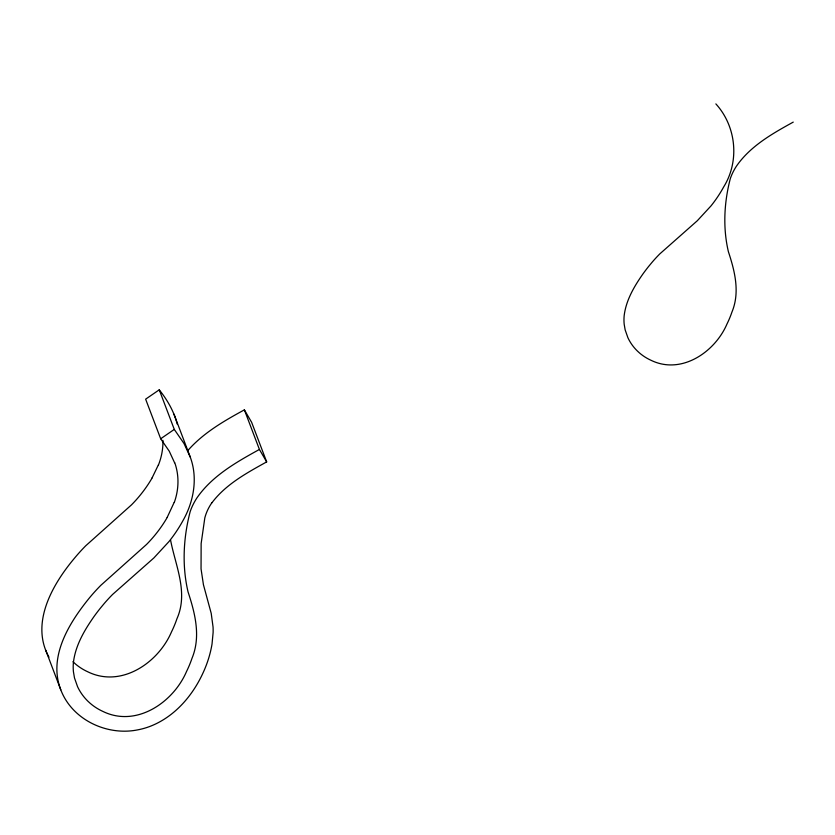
<?xml version="1.0" encoding="UTF-8"?>
<svg xmlns="http://www.w3.org/2000/svg" width="835" height="835" viewBox="0 0 835 835"><rect width="100%" height="100%" fill="white"/><g stroke="black" fill="none" stroke-linecap="round" stroke-linejoin="round"><path stroke-width="1.25" d="M174.171 502.399L167.188 517.387M158.306 465.032L152.147 477.787M211.975 502.722C225.857 484.248 246.878 472.892 266.668 461.891L251.627 422.291L244.373 409.86C223.874 421.038 203.02 433.052 187.541 450.89M177.229 424.128C174.004 411.467 167.365 399.955 159.245 389.82L145.634 399.161L160.675 438.761L169.244 451.171L174.588 462.757M160.675 438.761L174.285 429.409L159.245 389.82M793.25 122.108C772.25 133.684 750.185 146.135 736.313 166.363A59.765 51.436 -20.8 0 0 730.322 178.575C724.122 202.258 722.734 227.778 728.402 251.732C734.779 271.062 740.165 292.229 731.971 311.987A109.333 94.104 -20.8 0 1 726.993 323.98C714.948 352.151 681.318 375.124 650.997 360.282A56.081 48.273 -20.8 0 1 639.453 352.923L637.429 351.076A59.243 50.998 -20.8 0 1 627.899 337.705L625.144 329.835L624.183 324.241A54.411 46.833 -20.8 0 1 624.194 315.463C626.104 300.141 634.172 286.447 642.887 274.016A177.563 152.836 -20.8 0 1 648.544 266.553L652.26 262.065A149.121 128.35 -20.8 0 1 659.765 253.934L697.298 220.753L711.023 205.88A131.93 113.55 -20.8 0 0 716.305 198.834A132.681 114.207 -20.8 0 0 723.736 186.842C739.737 161.04 736.293 126.325 715.866 103.895M244.373 409.86L259.414 449.449C236.305 462.183 212.038 475.887 196.778 498.13A65.735 56.582 -20.8 0 0 190.192 511.563C183.366 537.615 181.842 565.681 188.084 592.036C195.098 613.297 201.016 636.583 191.998 658.314A120.261 103.519 -20.8 0 1 186.529 671.507C173.283 702.496 136.282 727.765 102.935 711.441A61.696 53.106 -20.8 0 1 90.232 703.352L88.009 701.316A65.172 56.091 -20.8 0 1 77.53 686.61L74.492 677.947L73.438 671.799A59.859 51.52 -20.8 0 1 73.449 662.145C75.547 645.288 84.429 630.216 94.011 616.543A195.317 168.117 -20.8 0 1 100.231 608.339L104.323 603.402A164.036 141.188 -20.8 0 1 112.579 594.457L153.859 557.957L168.952 541.602A145.123 124.906 -20.8 0 0 177.573 529.661A145.948 125.626 -20.8 0 0 182.948 520.654C193.751 501.605 198.041 478.069 190.276 457.121L173.972 414.17M72.969 661.717L75.192 663.762A61.696 53.106 -20.8 0 0 87.894 671.851C121.252 688.165 158.243 662.906 171.488 631.918A120.261 103.519 -20.8 0 0 176.957 618.714C188.553 592.506 175.507 565.911 170.57 540.078M174.285 429.409L184.003 443.51L190.276 457.121M259.414 449.449L266.668 461.891M48.962 657.166C30.091 623.234 52.417 584.479 74.409 558.281A183.387 157.846 -20.8 0 1 85.744 545.766L131.512 504.851A132.567 114.103 -20.8 0 0 152.2 477.808M45.737 650.215L60.778 689.804C72.04 719.645 106.744 735.99 137.337 729.936A62.03 53.398 -20.8 0 0 149.465 726.596C174.066 717.348 192.52 696.087 203.187 672.572A130.417 112.255 -20.8 0 0 212.038 643.983L213.113 632.565A94.626 81.454 -20.8 0 0 213.05 626.991L211.213 613.36L203.437 584.74L201.047 568.885L201.141 543.564L204.815 517.898A51.634 44.443 -20.8 0 1 211.913 502.691M60.778 689.804C47.939 656.717 69.232 622.733 89.449 597.87A183.387 157.846 -20.8 0 1 100.784 585.366L146.553 544.441A132.567 114.103 -20.8 0 0 167.24 517.408M174.755 462.694A75.39 64.89 -20.8 0 1 174.296 502.43M162.919 440.327A75.724 65.172 -20.8 0 1 158.42 465.064"/></g></svg>
